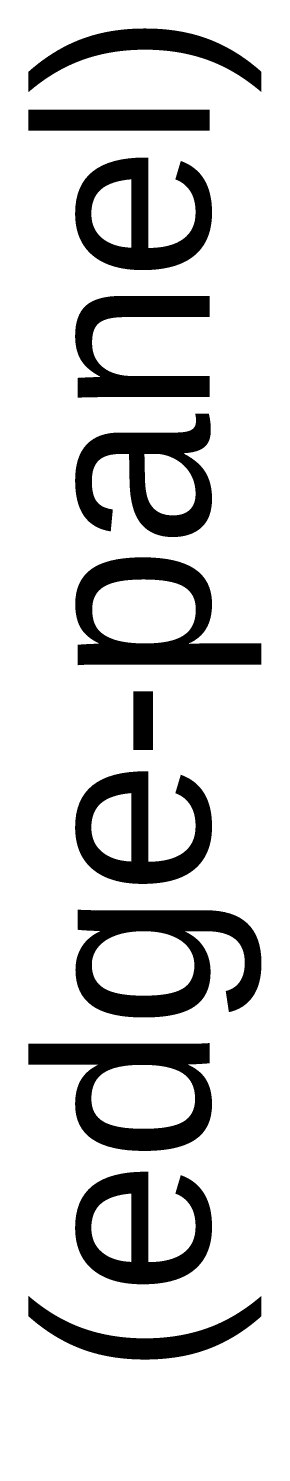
# Model space of a CAD drawing. Header units: millimetres. Extents: x -1379 to 1385823, y -4884429 to 548763.
# Drawn here: x 558859 to 558995, y -2330527 to -2329698 of the extents above; entities that cross this region are included whole.
import ezdxf

# ---------------------------------------------------------------- set-up
doc = ezdxf.new("R2010")
doc.units = ezdxf.units.MM
doc.layers.add('000 - ESTIMATE_ASPG_TEXT_COLOR_1', color=7, linetype='Continuous', plot=False)
doc.styles.add('_Arial', font='arial.ttf')

# ---------------------------------------------------------------- blocks, each defined once
blk = doc.blocks.new('A$Cd3cf6656')
at = {"layer": '000 - ESTIMATE_ASPG_TEXT_COLOR_1', "color": 7, "style": '_Arial'}
for tag, p in [('LV_TYPE_VAL', (138.05, 356.5)), ('LV_SIN-H_VAL', (138.05, 206.5)), ('LV_DOU-H_VAL', (138.05, 56.5)), ('V-TRIM_VAL', (138.05, -93.5)), ('FRAME_VAL', (138.05, -243.5)), ('FRAME_SET', (138.05, -393.5))]:
    blk.add_attdef(tag, p, '', height=100, dxfattribs=at)
blk = doc.blocks.new('A$C7174f569')
at = {"color": 7}
ref = blk.add_blockref('A$Cd3cf6656', (115524.63, 15103.79), dxfattribs=dict(at, rotation=90))
ref.add_attrib('LV_TYPE_VAL', 'E2_PL_03_SINGLE BLANK  (edge-panel)', (115168.13, 15241.84), dxfattribs={"layer": '000 - ESTIMATE_ASPG_TEXT_COLOR_1', "color": 7, "height": 100, "rotation": 90, "style": '_Arial'})

msp = doc.modelspace()

# ---------------------------------------------------------------- block references
at = {"color": 7}
msp.add_blockref('A$C7174f569', (443796.39, -2347540.51), dxfattribs=at)

doc.saveas('drawing.dxf')
